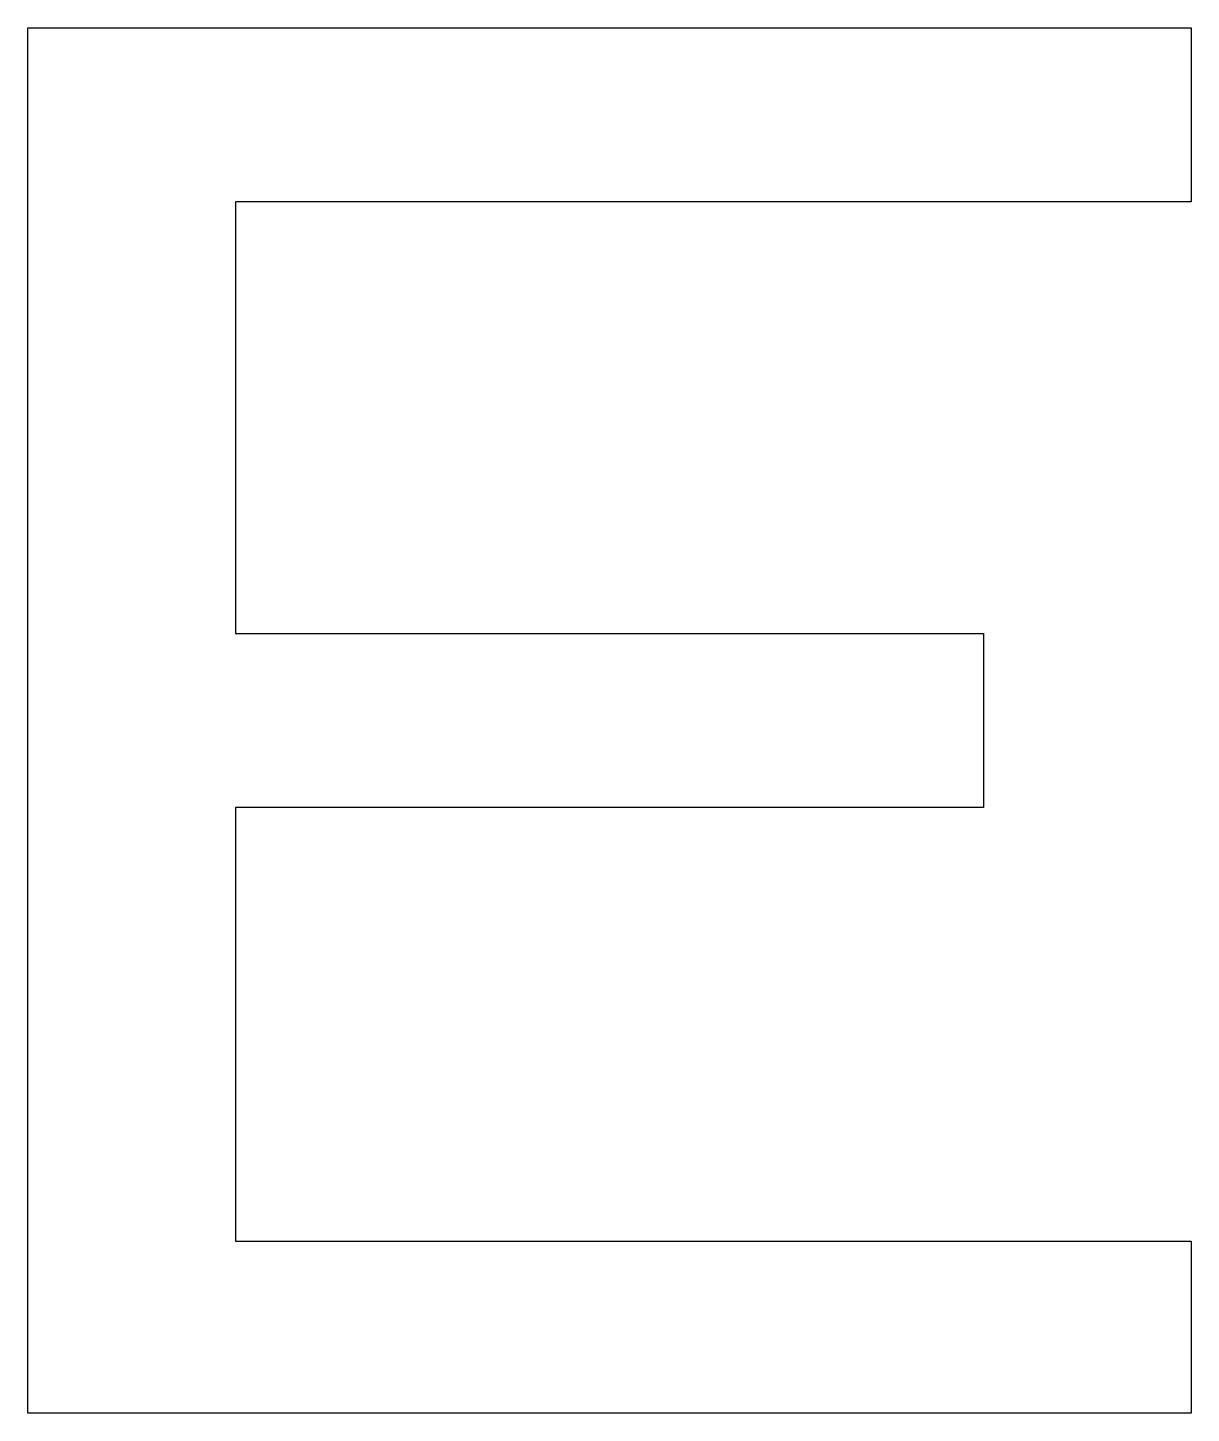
# Model space of a CAD drawing. Header units: metres. Extents: x 0 to 42, y 0 to 50.
import ezdxf

# ---------------------------------------------------------------- set-up
doc = ezdxf.new("R2010")
doc.units = ezdxf.units.M

msp = doc.modelspace()

# ---------------------------------------------------------------- linework, layer by layer
msp.add_lwpolyline([(42, 0), (0, 0), (0, 50), (42, 50), (42, 43.714), (7.5, 43.714), (7.5, 28.143), (34.5, 28.143), (34.5, 21.857), (7.5, 21.857), (7.5, 6.214), (42, 6.214), (42, 0)])

doc.saveas('drawing.dxf')
